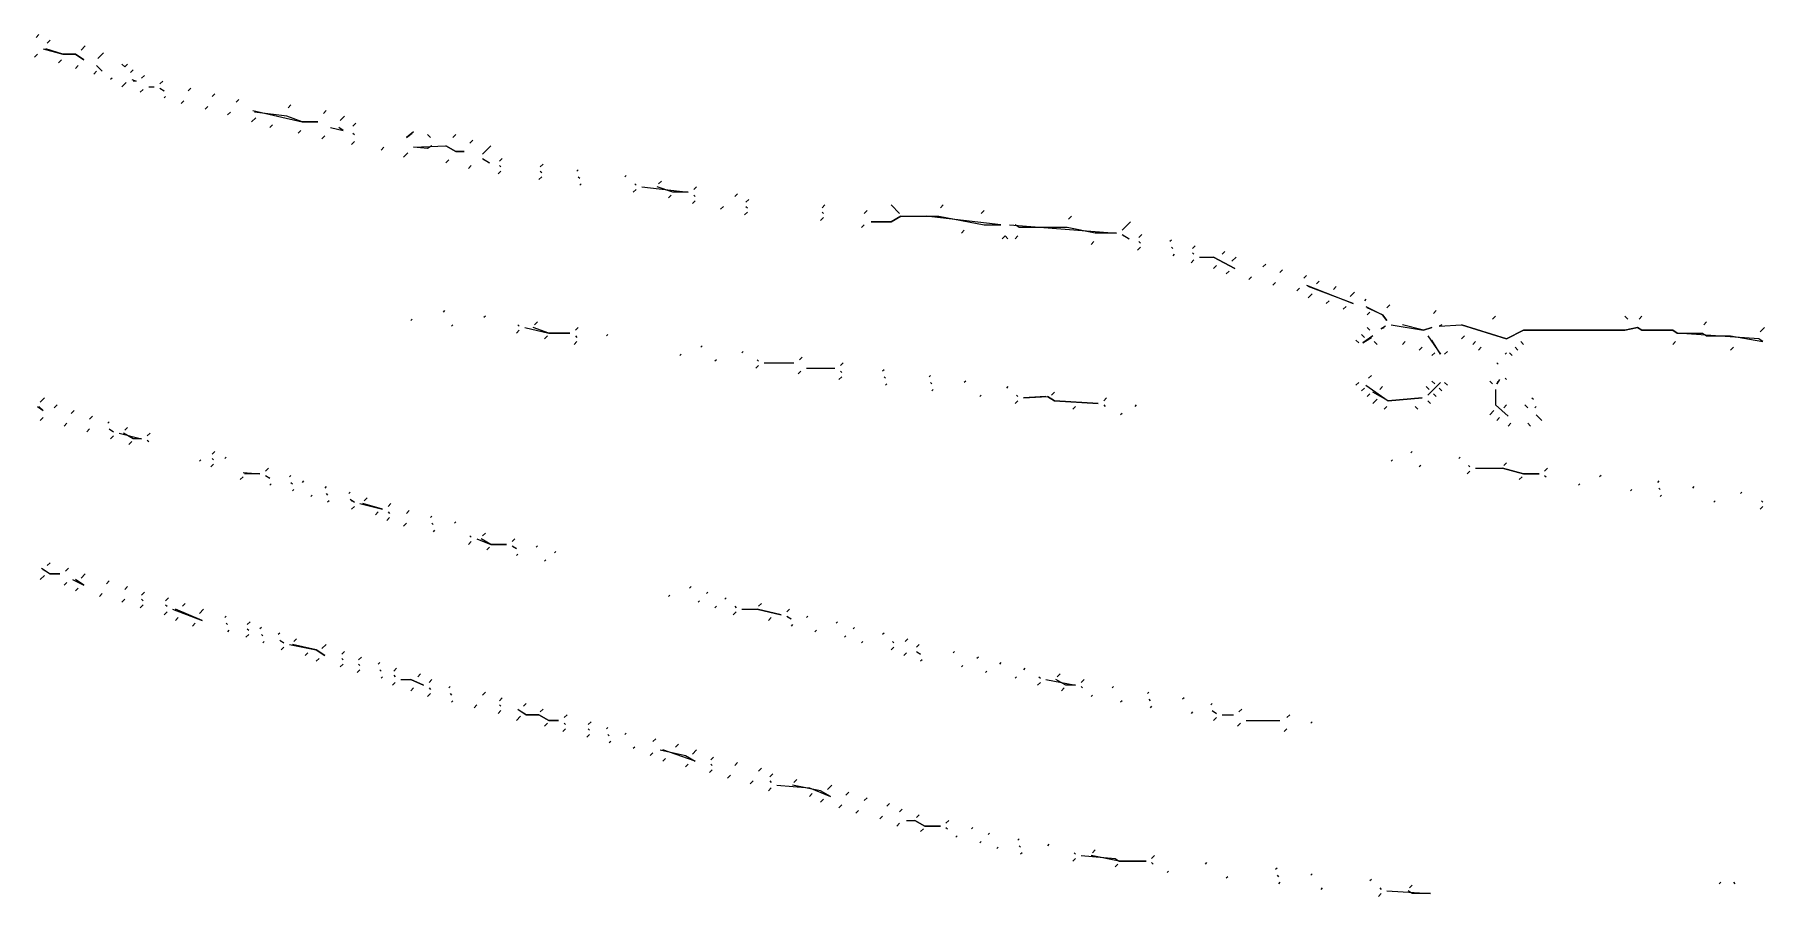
# Model space of a CAD drawing. Extents: x 1 to 2775, y -31 to 2075.
# Drawn here: x 784 to 988.7, y 1126.5 to 1228.5 of the extents above; entities that cross this region are included whole.
import ezdxf

# ---------------------------------------------------------------- set-up
doc = ezdxf.new("R2010")
doc.units = 0
doc.layers.add('LINEWORK', color=4, linetype='CONTINUOUS')

msp = doc.modelspace()

# ---------------------------------------------------------------- linework, layer by layer
at = {"layer": 'LINEWORK'}
for points in [[(784.5, 1228.5), (784.1667, 1228.1667)], [(784.3333, 1226.1667), (784, 1225.8333)], [(785, 1226.8333), (787.3333, 1226.1667), (788.8333, 1226.1667), (789.8333, 1225.5), (788.8333, 1226.1667), (787.3333, 1226.1667), (785.3333, 1226.8333)], [(785.8333, 1227.8333), (785.5, 1227.5)], [(790, 1227.1667), (789.5, 1226.6667)], [(792.1667, 1226.3333), (791.5, 1225.6667)], [(787.1667, 1225.5), (786.8333, 1225.1667)], [(789.1667, 1224.8333), (788.8333, 1224.5)], [(791.3333, 1224.1667), (791, 1223.8333)], [(791.3333, 1224.8333), (792, 1224.1667), (791.5, 1224.6667)], [(794.3333, 1225), (794.6667, 1224.6667), (795, 1225), (794.6667, 1224.6667)], [(795.6667, 1224.3333), (795.3333, 1224)], [(793.1667, 1223.3333), (793, 1223.1667)], [(794.8333, 1222.8333), (794.3333, 1222.3333)], [(795.5, 1223.1667), (796, 1223), (795.6667, 1223)], [(796.8333, 1222), (796.5, 1221.6667)], [(797, 1223.6667), (796.6667, 1223.3333)], [(797.5, 1222.3333), (798.1667, 1222.3333)], [(799.1667, 1223), (798.8333, 1222.6667)], [(798.8333, 1222.1667), (799.3333, 1221.8333), (799, 1222)], [(802.5, 1222.1667), (802.1667, 1221.8333)], [(799.5, 1221.1667), (799.3333, 1221)], [(801.6667, 1220.6667), (801.3333, 1220.3333)], [(804.5, 1220), (804.1667, 1219.6667)], [(805.3333, 1221.5), (805, 1221.1667)], [(808.1667, 1220.8333), (807.8333, 1220.5)], [(814.3333, 1220.1667), (814, 1219.8333)], [(807.1667, 1219.3333), (806.8333, 1219)], [(810.1667, 1218.6667), (809.6667, 1218.1667)], [(809.8333, 1219.5), (815.6667, 1218.1667), (817.5, 1218.1667), (815.6667, 1218.1667), (813.8333, 1218.8333), (810, 1219.3333)], [(812.1667, 1217.8333), (811.8333, 1217.5)], [(818.5, 1219.5), (818.1667, 1219.1667)], [(820.6667, 1218.8333), (820.1667, 1218.3333)], [(822, 1218), (821.6667, 1217.6667)], [(815.5, 1217.1667), (815.1667, 1216.8333)], [(818.3333, 1216.5), (818, 1216.1667)], [(819, 1217.5), (820.5, 1217.1667), (820, 1217.5)], [(821.8333, 1215.8333), (821.5, 1215.5)], [(821.6667, 1216.8333), (821.8333, 1216.6667)], [(828.8333, 1217), (828, 1216.3333), (828.6667, 1216.8333)], [(830.5, 1216.6667), (830.8333, 1216.3333)], [(833.8333, 1216.6667), (833.5, 1216.3333)], [(835.8333, 1216), (835.5, 1215.6667)], [(825.3333, 1215.1667), (825, 1214.8333)], [(828.1667, 1214.5), (827.6667, 1214)], [(831, 1215.3333), (830.5, 1215), (828.8333, 1215.1667), (832.6667, 1215.3333), (833.8333, 1214.6667), (834.8333, 1214.6667), (833.8333, 1214.6667), (832.6667, 1215.3333)], [(838, 1215.3333), (837, 1214.3333)], [(837, 1213.8333), (837.8333, 1213.3333), (837.1667, 1213.6667)], [(839.3333, 1213.8333), (839, 1213.5)], [(833, 1213.6667), (832.6667, 1213.3333)], [(835.6667, 1213), (835.3333, 1212.6667)], [(839.1667, 1212.3333), (838.8333, 1212)], [(839, 1213), (839.1667, 1212.8333)], [(844, 1211.6667), (843.6667, 1211.3333)], [(844.1667, 1213.1667), (843.8333, 1212.8333)], [(843.8333, 1212.3333), (844, 1212.1667)], [(848.3333, 1212.5), (848.1667, 1212.3333)], [(848.3333, 1211.6667), (848.5, 1211.5)], [(854, 1211.8333), (853.8333, 1211.6667)], [(848.6667, 1210.8333), (848.5, 1210.6667)], [(855.1667, 1210.1667), (854.8333, 1209.8333)], [(855, 1210.8333), (855.1667, 1210.6667)], [(855.8333, 1210.5), (861.3333, 1209.8333), (859.5, 1209.8333), (857.6667, 1210.5)], [(858.1667, 1211.1667), (857.8333, 1210.8333)], [(862.3333, 1210.5), (862, 1210.1667)], [(867.1667, 1209.6667), (866.8333, 1209.3333)], [(859.3333, 1209.5), (859, 1209.1667)], [(862.1667, 1208.8333), (861.8333, 1208.5)], [(862, 1209.5), (862.1667, 1209.3333)], [(865.5, 1208.1667), (865.1667, 1207.8333)], [(868.5, 1209), (868.1667, 1208.6667)], [(868.1667, 1208.1667), (868.3333, 1208)], [(877.5, 1208.3333), (877.1667, 1208)], [(882.5, 1207.6667), (882.1667, 1207.3333)], [(885.3333, 1208.3333), (886.3333, 1207.3333)], [(891.5, 1208.3333), (891.1667, 1208)], [(896.3333, 1207.6667), (896, 1207.3333)], [(868.3333, 1207.5), (868, 1207.1667)], [(877.3333, 1206.8333), (877, 1206.5)], [(877.1667, 1207.5), (877.3333, 1207.3333)], [(882.1667, 1206), (881.8333, 1205.6667)], [(886.5, 1207), (885.3333, 1206.3333), (883, 1206.3333), (885.3333, 1206.3333), (886.5, 1207), (891, 1207), (896.3333, 1206), (898.3333, 1206), (889.5, 1207)], [(899.3333, 1206), (912, 1205), (909.5, 1205), (906.1667, 1205.6667), (900.5, 1205.6667), (900, 1206)], [(906.6667, 1207), (906.3333, 1206.6667)], [(913.6667, 1206.3333), (912.6667, 1205.3333)], [(894, 1205.3333), (893.6667, 1205)], [(898.8333, 1204.6667), (898.5, 1204.3333), (898.8333, 1204.6667), (899.1667, 1204.3333)], [(900.3333, 1204.6667), (900, 1204.3333)], [(909.3333, 1204), (909, 1203.6667)], [(912.6667, 1204.8333), (913.5, 1204.3333), (912.8333, 1204.6667)], [(915, 1204.8333), (914.6667, 1204.5)], [(914.6667, 1204), (914.8333, 1203.8333)], [(918.5, 1204.1667), (918.3333, 1204)], [(921.3333, 1203.5), (921, 1203.1667)], [(914.8333, 1203.3333), (914.5, 1203)], [(918.5, 1203.3333), (918.6667, 1203.1667)], [(918.8333, 1202.5), (918.6667, 1202.3333)], [(921.1667, 1201.8333), (920.8333, 1201.5)], [(921, 1202.6667), (921.1667, 1202.5)], [(921.8333, 1202.1667), (923.5, 1202.1667), (926, 1200.8333), (923.5, 1202.1667)], [(924.8333, 1202.8333), (924.5, 1202.5)], [(926.1667, 1202.1667), (925.6667, 1201.6667)], [(923.8333, 1201.1667), (923.5, 1200.8333)], [(925.3333, 1200.5), (925, 1200.1667)], [(928, 1199.8333), (927.6667, 1199.5)], [(929.6667, 1201.3333), (929.3333, 1201)], [(931.6667, 1200.6667), (931.3333, 1200.3333)], [(934.5, 1200), (934.1667, 1199.6667)], [(930.8333, 1199.1667), (930.5, 1198.8333)], [(933.6667, 1198.5), (933.3333, 1198.1667)], [(934.5, 1198.8333), (940, 1196.6667), (934.6667, 1198.6667)], [(935.1667, 1197.8333), (934.6667, 1197.3333)], [(936, 1199.3333), (935.6667, 1199)], [(938, 1198.6667), (937.6667, 1198.3333)], [(940.1667, 1198), (939.6667, 1197.5)], [(832.5, 1195.8333), (832.3333, 1195.6667)], [(937.1667, 1197), (936.8333, 1196.6667)], [(939.1667, 1196.3333), (938.8333, 1196)], [(941.5, 1197.1667), (941.3333, 1197)], [(941.5, 1196.3333), (943.5, 1195.3333), (944, 1194.6667), (943.5, 1195.3333), (941.6667, 1196.1667)], [(942, 1195.6667), (941.6667, 1195.3333)], [(944.3333, 1196.5), (944, 1196.1667)], [(949.8333, 1195.8333), (949.5, 1195.5)], [(828.6667, 1194.8333), (828.5, 1194.6667)], [(833.5, 1194.1667), (833.3333, 1194)], [(837.3333, 1195.1667), (837.1667, 1195)], [(841.3333, 1193.5), (841, 1193.1667)], [(841.1667, 1194.1667), (841.3333, 1194)], [(842, 1193.8333), (844.8333, 1193.1667), (847.3333, 1193.1667), (844.8333, 1193.1667), (843, 1193.8333)], [(843.5, 1194.5), (843.1667, 1194.1667)], [(848.3333, 1193.8333), (848, 1193.5)], [(941.6667, 1193.8333), (942, 1193.5)], [(943.8333, 1194), (943.3333, 1193.6667), (943.6667, 1193.8333)], [(944.5, 1194.1667), (948.3333, 1193.5), (949.3333, 1193.8333), (948.3333, 1193.5), (945.8333, 1194.1667)], [(950.5, 1194.1667), (950.1667, 1194), (952.8333, 1194.1667), (958.1667, 1192.5), (960.1667, 1193.5), (972.1667, 1193.5), (973.6667, 1193.8333), (974.1667, 1193.5), (977.8333, 1193.5), (978.3333, 1193.1667), (981.3333, 1193.1667), (981.8333, 1192.8333), (984.6667, 1192.8333), (988.5, 1192.1667), (988, 1192.5), (978.3333, 1193.1667), (977.8333, 1193.5), (974.1667, 1193.5), (973.6667, 1193.8333), (972.1667, 1193.5), (960.1667, 1193.5), (958.1667, 1192.5), (952.8333, 1194.1667)], [(956.8333, 1195.1667), (956.5, 1194.8333)], [(972.1667, 1195.1667), (972.5, 1194.8333)], [(974.1667, 1195.1667), (973.8333, 1194.8333)], [(981.8333, 1194.5), (981.5, 1194.1667)], [(988.6667, 1193.8333), (988.1667, 1193.3333)], [(844.6667, 1192.8333), (844.3333, 1192.5)], [(848.1667, 1192.1667), (847.8333, 1191.8333)], [(848, 1192.8333), (848.1667, 1192.6667)], [(851.8333, 1193), (851.6667, 1192.8333)], [(863, 1191.6667), (862.8333, 1191.5)], [(940.3333, 1192.3333), (940.6667, 1192)], [(941, 1193), (941.3333, 1192.6667)], [(942.3333, 1192.8333), (941.1667, 1192), (942.1667, 1192.6667)], [(942.5, 1192.1667), (942.8333, 1191.8333)], [(946.1667, 1192.1667), (945.8333, 1191.8333)], [(948.1667, 1191.5), (947.8333, 1191.1667)], [(948.8333, 1192.8333), (950.3333, 1190.6667), (949.3333, 1192.3333)], [(953.1667, 1192.8333), (952.8333, 1192.5)], [(954.5, 1192.1667), (954.1667, 1191.8333)], [(955.1667, 1191.5), (954.8333, 1191.1667)], [(959.1667, 1191.5), (959.5, 1191.1667)], [(959.8333, 1192.1667), (960.1667, 1191.8333)], [(978.1667, 1192.1667), (977.8333, 1191.8333)], [(985, 1191.5), (984.6667, 1191.1667)], [(860.5, 1190.6667), (860.3333, 1190.5)], [(864.6667, 1190), (864.5, 1189.8333)], [(867.8333, 1191), (867.6667, 1190.8333)], [(869.6667, 1189.3333), (869.3333, 1189)], [(869.5, 1190), (869.6667, 1189.8333)], [(870.3333, 1189.6667), (873.8333, 1189.6667)], [(874.8333, 1190.3333), (874.5, 1190)], [(879.6667, 1189.6667), (879.3333, 1189.3333)], [(949.6667, 1190.8333), (949.3333, 1190.5)], [(951.1667, 1191), (950.8333, 1190.6667)], [(957, 1189.6667), (957.1667, 1189.5)], [(958.1667, 1190.8333), (958, 1190.6667)], [(958.5, 1190.8333), (958.8333, 1190.5)], [(874.6667, 1188.6667), (874.3333, 1188.3333)], [(875.3333, 1189), (878.6667, 1189)], [(879.5, 1188), (879.1667, 1187.6667)], [(879.3333, 1188.6667), (879.5, 1188.5)], [(884.5, 1188.8333), (884.3333, 1188.6667)], [(884.5, 1188), (884.6667, 1187.8333)], [(884.8333, 1187.1667), (884.6667, 1187)], [(890, 1188.1667), (889.8333, 1188)], [(890, 1187.3333), (890.1667, 1187.1667)], [(894.1667, 1187.5), (894, 1187.3333)], [(940.6667, 1187.3333), (940.3333, 1187)], [(942.1667, 1188.1667), (941.8333, 1187.8333)], [(950.3333, 1187.3333), (948.8333, 1185.8333)], [(949.3333, 1187.5), (949.6667, 1187.1667)], [(950.8333, 1187.3333), (951.1667, 1187)], [(956.1667, 1187.5), (956.5, 1187.1667)], [(957.3333, 1187.6667), (957, 1187.1667), (957.1667, 1187.5)], [(958, 1187.8333), (958.1667, 1187.6667)], [(785.1667, 1185.5), (784.6667, 1185)], [(890.3333, 1186.5), (890.1667, 1186.3333)], [(896, 1185.8333), (895.8333, 1185.6667)], [(899.1667, 1186.8333), (899, 1186.6667)], [(900.3333, 1185.1667), (900, 1184.8333)], [(900.1667, 1185.8333), (900.3333, 1185.6667)], [(903.6667, 1185.6667), (901, 1185.5), (903.8333, 1185.6667), (904.6667, 1185.1667), (909.8333, 1184.8333), (904.6667, 1185.1667), (903.8333, 1185.6667)], [(904.6667, 1186.1667), (904.3333, 1185.8333)], [(910.8333, 1185.5), (910.5, 1185.1667)], [(941.3333, 1186.6667), (941, 1186.3333)], [(941.5, 1187), (944.1667, 1185.1667), (948.1667, 1185.5), (944.1667, 1185.1667), (942.3333, 1186.1667)], [(942, 1186), (941.6667, 1185.6667)], [(942.8333, 1185.3333), (942.3333, 1184.8333)], [(943.5, 1186.8333), (943.1667, 1186.5)], [(948.6667, 1186.8333), (949, 1186.5)], [(948.8333, 1185.1667), (949.1667, 1184.8333)], [(949.5, 1186), (949.8333, 1185.6667)], [(950.1667, 1186.6667), (950.5, 1186.3333)], [(956.8333, 1186.5), (956.8333, 1184.6667), (958.3333, 1183.3333), (956.8333, 1184.6667)], [(961.1667, 1185.5), (961.3333, 1185.3333)], [(784.3333, 1184.5), (785, 1184), (784.5, 1184.5)], [(785, 1183.1667), (784.6667, 1182.8333)], [(786.6667, 1184.6667), (786.3333, 1184.3333)], [(788.6667, 1184), (788.3333, 1183.6667)], [(790.8333, 1183.3333), (790.5, 1183)], [(907.1667, 1184.5), (906.8333, 1184.1667)], [(910.5, 1184.6667), (910.6667, 1184.5)], [(912.6667, 1183.6667), (912.5, 1183.5)], [(914.3333, 1184.6667), (914.1667, 1184.5)], [(944, 1184.5), (943.6667, 1184.1667)], [(947.3333, 1184.5), (947.6667, 1184.1667)], [(956.6667, 1184), (956.1667, 1183.5)], [(957.3333, 1183.1667), (957, 1182.8333)], [(958.1667, 1184.6667), (957.8333, 1184.3333)], [(960.3333, 1184.6667), (960.6667, 1184.3333)], [(961.6667, 1184.5), (961.5, 1184.3333)], [(961.6667, 1183.5), (962.3333, 1182.8333)], [(787.8333, 1182.5), (787.5, 1182.1667)], [(790.5, 1181.8333), (790.1667, 1181.5)], [(792.8333, 1182.6667), (792.6667, 1182.5)], [(792.8333, 1181.8333), (793.3333, 1181.5), (793, 1181.6667)], [(793.3333, 1181), (793, 1180.6667)], [(794, 1181.3333), (796.6667, 1180.6667), (795.6667, 1180.6667), (794.5, 1181.3333)], [(795, 1182), (794.6667, 1181.6667)], [(797.6667, 1181.3333), (797.3333, 1181)], [(958.6667, 1182.5), (958.3333, 1182.1667)], [(960.6667, 1182.5), (961, 1182.1667)], [(795.5, 1180.3333), (795.1667, 1180)], [(797.3333, 1180.5), (797.5, 1180.3333)], [(805.3333, 1179.1667), (805, 1178.8333)], [(947, 1179.1667), (946.8333, 1179)], [(803.6667, 1178.1667), (803.5, 1178)], [(805.1667, 1177.6667), (804.8333, 1177.3333)], [(805, 1178.3333), (805.1667, 1178.1667)], [(806.6667, 1178.5), (806.5, 1178.3333)], [(811.6667, 1177.1667), (811.3333, 1176.8333)], [(944.6667, 1178.1667), (944.5, 1178)], [(948, 1177.5), (947.8333, 1177.3333)], [(952.6667, 1178.5), (952.5, 1178.3333)], [(953.6667, 1177.5), (953.8333, 1177.3333)], [(954.5, 1177.1667), (957.6667, 1177.1667), (960.1667, 1176.5), (962, 1176.5), (960.1667, 1176.5), (957.6667, 1177.1667)], [(958.1667, 1177.8333), (957.8333, 1177.5)], [(963, 1177.1667), (962.6667, 1176.8333)], [(808.6667, 1176.1667), (808.3333, 1175.8333)], [(808.6667, 1176.6667), (810.6667, 1176.5), (808.8333, 1176.5)], [(811.3333, 1176.3333), (811.8333, 1176), (811.5, 1176.1667)], [(812, 1175.3333), (811.8333, 1175.1667)], [(814.3333, 1176.3333), (814.1667, 1176.1667)], [(814.3333, 1175.5), (814.5, 1175.3333)], [(815.8333, 1175.6667), (815.6667, 1175.5)], [(818.5, 1175), (818.3333, 1174.8333)], [(953.8333, 1176.8333), (953.5, 1176.5)], [(960, 1176.1667), (959.6667, 1175.8333)], [(962.6667, 1176.3333), (962.8333, 1176.1667)], [(966.8333, 1175.3333), (966.6667, 1175.1667)], [(969.3333, 1176.3333), (969.1667, 1176.1667)], [(976.1667, 1175.6667), (976, 1175.5)], [(976.1667, 1174.8333), (976.3333, 1174.6667)], [(980.3333, 1175), (980.1667, 1174.8333)], [(814.6667, 1174.6667), (814.5, 1174.5)], [(816.8333, 1174), (816.6667, 1173.8333)], [(818.5, 1174.1667), (818.6667, 1174)], [(818.8333, 1173.3333), (818.6667, 1173.1667)], [(821.3333, 1174.3333), (821.1667, 1174.1667)], [(821.3333, 1173.5), (821.8333, 1173.1667), (821.5, 1173.3333)], [(822.5, 1173), (825.1667, 1172.3333), (822.8333, 1173)], [(823.3333, 1173.6667), (823, 1173.3333)], [(826.1667, 1173), (825.8333, 1172.6667)], [(973, 1174.6667), (972.8333, 1174.5)], [(976.5, 1174), (976.3333, 1173.8333)], [(982.8333, 1173.3333), (982.6667, 1173.1667)], [(986, 1174.3333), (985.8333, 1174.1667)], [(988.3333, 1173.3333), (988.5, 1173.1667)], [(821.8333, 1172.6667), (821.5, 1172.3333)], [(824.6667, 1172), (824.3333, 1171.6667)], [(826, 1171.3333), (825.6667, 1171)], [(825.8333, 1172), (826, 1171.8333)], [(828.3333, 1172.1667), (828, 1171.8333)], [(831, 1171.5), (830.8333, 1171.3333)], [(833.8333, 1170.8333), (833.6667, 1170.6667)], [(988.5, 1172.6667), (988.1667, 1172.3333)], [(828, 1170.6667), (827.6667, 1170.3333)], [(831, 1170.6667), (831.1667, 1170.5)], [(831.3333, 1169.8333), (831.1667, 1169.6667)], [(835.5, 1169.1667), (835.6667, 1169)], [(836.3333, 1168.8333), (838, 1168.1667), (839.8333, 1168.1667), (838, 1168.1667), (836.8333, 1168.8333)], [(837.3333, 1169.5), (837, 1169.1667)], [(840.8333, 1168.8333), (840.5, 1168.5)], [(835.6667, 1168.5), (835.3333, 1168.1667)], [(837.8333, 1167.8333), (837.5, 1167.5)], [(840.5, 1168), (841, 1167.6667), (840.6667, 1167.8333)], [(841.1667, 1167), (841, 1166.8333)], [(843.5, 1168), (843.3333, 1167.8333)], [(845.6667, 1167.3333), (845.5, 1167.1667)], [(784.8333, 1165.3333), (785.8333, 1164.6667), (787, 1164.6667), (785.8333, 1164.6667), (785, 1165.1667)], [(785.8333, 1166), (785.5, 1165.6667)], [(788, 1165.3333), (787.6667, 1165)], [(790, 1164.6667), (789.5, 1164.1667)], [(844.5, 1166.3333), (844.3333, 1166.1667)], [(785.1667, 1164.5), (784.6667, 1164)], [(787.8333, 1163.6667), (787.5, 1163.3333)], [(788.5, 1164), (789.8333, 1163.3333), (788.8333, 1164)], [(789.1667, 1163), (788.8333, 1162.6667)], [(792.8333, 1163.8333), (792.5, 1163.5)], [(795, 1163.1667), (794.6667, 1162.8333)], [(861.6667, 1163.1667), (861.5, 1163)], [(792, 1162.3333), (791.6667, 1162)], [(794.6667, 1161.6667), (794.3333, 1161.3333)], [(796.8333, 1161), (796.5, 1160.6667)], [(797, 1162.5), (796.6667, 1162.1667)], [(796.6667, 1161.6667), (796.8333, 1161.5)], [(799.8333, 1161.8333), (799.5, 1161.5)], [(799.5, 1161), (799.6667, 1160.8333)], [(800.3333, 1160.5), (803.8333, 1159.1667), (800.6667, 1160.5)], [(801.8333, 1161.1667), (801.5, 1160.8333)], [(804, 1160.5), (803.5, 1160)], [(859.1667, 1162.1667), (859, 1162)], [(862.6667, 1161.5), (862.5, 1161.3333)], [(863.6667, 1162.5), (863.5, 1162.3333)], [(864.6667, 1160.8333), (864.5, 1160.6667)], [(865.8333, 1161.8333), (865.6667, 1161.6667)], [(866.8333, 1160.8333), (867, 1160.6667)], [(867.6667, 1160.5), (869.5, 1160.5), (872.3333, 1159.8333), (869.5, 1160.5)], [(870, 1161.1667), (869.6667, 1160.8333)], [(873.3333, 1160.5), (873, 1160.1667)], [(799.6667, 1160.1667), (799.3333, 1159.8333)], [(801, 1159.5), (800.6667, 1159.1667)], [(803, 1158.8333), (802.6667, 1158.5)], [(806.6667, 1159.6667), (806.5, 1159.5)], [(806.6667, 1158.8333), (806.8333, 1158.6667)], [(809.5, 1159), (809.1667, 1158.6667)], [(867, 1160.1667), (866.6667, 1159.8333)], [(871.1667, 1159.5), (870.8333, 1159.1667)], [(873, 1159.6667), (873.5, 1159.3333), (873.1667, 1159.5)], [(873.6667, 1158.6667), (873.5, 1158.5)], [(875.5, 1159.6667), (875.3333, 1159.5)], [(879, 1159), (878.8333, 1158.8333)], [(807, 1158), (806.8333, 1157.8333)], [(809.3333, 1157.5), (809, 1157.1667)], [(809.1667, 1158.1667), (809.3333, 1158)], [(810.8333, 1158.3333), (810.6667, 1158.1667)], [(810.8333, 1157.5), (811, 1157.3333)], [(811.1667, 1156.6667), (811, 1156.5)], [(813, 1157.6667), (812.8333, 1157.5)], [(813, 1156.8333), (813.5, 1156.5), (813.1667, 1156.6667)], [(815, 1157), (814.6667, 1156.6667)], [(876.5, 1158), (876.3333, 1157.8333)], [(880, 1157.3333), (879.8333, 1157.1667)], [(881, 1158.3333), (880.8333, 1158.1667)], [(882, 1156.6667), (881.8333, 1156.5)], [(884.5, 1157.6667), (884.3333, 1157.5)], [(885.5, 1156.6667), (885.6667, 1156.5)], [(887.3333, 1157), (887, 1156.6667)], [(813.5, 1156), (813.1667, 1155.6667)], [(814.1667, 1156.3333), (817.3333, 1155.6667), (818.3333, 1155), (817.3333, 1155.6667), (814.5, 1156.3333)], [(816.3333, 1155.3333), (816, 1155)], [(817.6667, 1154.6667), (817.3333, 1154.3333)], [(818.5, 1156.3333), (818, 1155.8333)], [(820.6667, 1155.5), (820.3333, 1155.1667)], [(820.3333, 1154.6667), (820.5, 1154.5)], [(822.6667, 1154.8333), (822.3333, 1154.5)], [(885.6667, 1156), (885.3333, 1155.6667)], [(887.1667, 1155.3333), (886.8333, 1155)], [(888.6667, 1156.3333), (888.3333, 1156)], [(888.3333, 1155.5), (888.8333, 1155.1667), (888.5, 1155.3333)], [(889, 1154.5), (888.8333, 1154.3333)], [(892.8333, 1155.5), (892.6667, 1155.3333)], [(895.6667, 1154.8333), (895.5, 1154.6667)], [(820.5, 1154), (820.1667, 1153.6667)], [(822.5, 1153.3333), (822.1667, 1153)], [(822.3333, 1154), (822.5, 1153.8333)], [(824.8333, 1154.1667), (824.6667, 1154)], [(824.8333, 1153.3333), (825, 1153.1667)], [(825.1667, 1152.5), (825, 1152.3333)], [(826.8333, 1153.5), (826.5, 1153.1667)], [(826.5, 1152.6667), (826.6667, 1152.5)], [(829.6667, 1152.8333), (829.3333, 1152.5)], [(893.8333, 1153.8333), (893.6667, 1153.6667)], [(896.6667, 1153.1667), (896.5, 1153)], [(898.3333, 1154.1667), (898.1667, 1154)], [(900.1667, 1152.5), (900, 1152.3333)], [(901.1667, 1153.5), (901, 1153.3333)], [(902.8333, 1152.5), (903, 1152.3333)], [(905.3333, 1152.8333), (905, 1152.5)], [(826.6667, 1151.8333), (826.3333, 1151.5)], [(827.3333, 1152.1667), (828.5, 1152.1667), (830, 1151.5), (828.5, 1152.1667)], [(828.8333, 1151.1667), (828.5, 1150.8333)], [(830.8333, 1150.5), (830.5, 1150.1667)], [(831, 1152.1667), (830.6667, 1151.8333)], [(830.6667, 1151.1667), (830.8333, 1151)], [(833.1667, 1151.3333), (833, 1151.1667)], [(833.1667, 1150.5), (833.3333, 1150.3333)], [(837.3333, 1150.6667), (837, 1150.3333)], [(903, 1151.8333), (902.6667, 1151.5)], [(903.6667, 1152.1667), (907.1667, 1151.5), (906, 1151.5), (904.8333, 1152.1667)], [(905.8333, 1151.1667), (905.5, 1150.8333)], [(908.1667, 1152.1667), (907.8333, 1151.8333)], [(907.8333, 1151.3333), (908, 1151.1667)], [(909.1667, 1150.3333), (909, 1150.1667)], [(911.6667, 1151.3333), (911.5, 1151.1667)], [(915.8333, 1150.6667), (915.6667, 1150.5)], [(833.5, 1149.6667), (833.3333, 1149.5)], [(836.3333, 1149.1667), (836, 1148.8333)], [(839.1667, 1148.5), (838.8333, 1148.1667)], [(839.3333, 1150), (839, 1149.6667)], [(839, 1149.1667), (839.1667, 1149)], [(841.1667, 1148.6667), (842.1667, 1148), (843.6667, 1148), (844.8333, 1147.3333), (846, 1147.3333), (844.8333, 1147.3333), (843.6667, 1148), (842.1667, 1148), (841.3333, 1148.5)], [(842.1667, 1149.3333), (841.8333, 1149)], [(844.1667, 1148.6667), (843.8333, 1148.3333)], [(912.6667, 1149.6667), (912.5, 1149.5)], [(915.8333, 1149.8333), (916, 1149.6667)], [(916.1667, 1149), (916, 1148.8333)], [(920, 1150), (919.8333, 1149.8333)], [(921, 1148.3333), (920.8333, 1148.1667)], [(923.3333, 1149.3333), (923.1667, 1149.1667)], [(923.3333, 1148.5), (923.8333, 1148.1667), (923.5, 1148.3333)], [(926.8333, 1148.6667), (926.5, 1148.3333)], [(841.5, 1147.8333), (841, 1147.3333)], [(844.6667, 1147), (844.3333, 1146.6667)], [(846.8333, 1146.3333), (846.5, 1146)], [(847, 1148), (846.6667, 1147.6667)], [(846.6667, 1147), (846.8333, 1146.8333)], [(849.8333, 1147.1667), (849.5, 1146.8333)], [(849.5, 1146.3333), (849.6667, 1146.1667)], [(851.8333, 1146.5), (851.6667, 1146.3333)], [(923.8333, 1147.6667), (923.5, 1147.3333)], [(924.5, 1148), (925.8333, 1148)], [(926.6667, 1147), (926.3333, 1146.6667)], [(927.3333, 1147.3333), (931.3333, 1147.3333)], [(932.1667, 1146.3333), (931.8333, 1146)], [(932.5, 1148), (932.1667, 1147.6667)], [(935.1667, 1147.1667), (935, 1147)], [(849.6667, 1145.6667), (849.3333, 1145.3333)], [(851.8333, 1145.6667), (852, 1145.5)], [(852.1667, 1144.8333), (852, 1144.6667)], [(854, 1145.8333), (853.8333, 1145.6667)], [(855, 1144.1667), (854.8333, 1144)], [(857.5, 1145.1667), (857.1667, 1144.8333)], [(860.1667, 1144.5), (859.8333, 1144.1667)], [(857.1667, 1143.5), (856.8333, 1143.1667)], [(858, 1143.8333), (861, 1143.1667), (862.1667, 1142.5), (858.3333, 1143.8333)], [(858.6667, 1142.8333), (858.3333, 1142.5)], [(861.3333, 1142.1667), (861, 1141.8333)], [(862.3333, 1143.8333), (861.8333, 1143.3333)], [(864.3333, 1143), (864, 1142.6667)], [(864, 1142.1667), (864.1667, 1142)], [(867.1667, 1142.3333), (866.8333, 1142)], [(864.1667, 1141.5), (863.8333, 1141.1667)], [(866.3333, 1140.8333), (866, 1140.5)], [(869, 1140.1667), (868.6667, 1139.8333)], [(870, 1141.6667), (869.6667, 1141.3333)], [(871.3333, 1141), (871, 1140.6667)], [(871, 1140.1667), (871.1667, 1140)], [(874.1667, 1140.3333), (873.8333, 1140)], [(871.1667, 1139.3333), (870.8333, 1139)], [(871.8333, 1139.6667), (875.6667, 1139.3333), (878.1667, 1138.3333), (877, 1139), (873.6667, 1139.6667)], [(876, 1138.6667), (875.6667, 1138.3333)], [(877.3333, 1138), (877, 1137.6667)], [(878.3333, 1139.6667), (877.8333, 1139.1667)], [(880.3333, 1138.8333), (880, 1138.5)], [(882.5, 1138.1667), (882.1667, 1137.8333)], [(879.5, 1137.3333), (879.1667, 1137)], [(881.5, 1136.6667), (881.1667, 1136.3333)], [(884.3333, 1136), (884, 1135.6667)], [(885.1667, 1137.5), (884.8333, 1137.1667)], [(886.6667, 1136.8333), (886.3333, 1136.5)], [(888.6667, 1136.1667), (888.3333, 1135.8333)], [(886.3333, 1135.1667), (886, 1134.8333)], [(887.1667, 1135.5), (888.1667, 1135.5), (889.3333, 1134.8333), (891.1667, 1134.8333), (889.3333, 1134.8333), (888.1667, 1135.5)], [(889.1667, 1134.5), (888.8333, 1134.1667)], [(892.1667, 1135.5), (891.8333, 1135.1667)], [(891.8333, 1134.6667), (892, 1134.5)], [(895, 1134.6667), (894.8333, 1134.5)], [(897, 1134), (896.8333, 1133.8333)], [(893.1667, 1133.6667), (893, 1133.5)], [(896, 1133), (895.8333, 1132.8333)], [(898, 1132.3333), (897.8333, 1132.1667)], [(900.5, 1133.3333), (900.3333, 1133.1667)], [(900.5, 1132.5), (900.6667, 1132.3333)], [(904, 1132.6667), (903.8333, 1132.5)], [(909.5, 1132), (909.1667, 1131.6667)], [(900.8333, 1131.6667), (900.6667, 1131.5)], [(907.1667, 1131), (906.8333, 1130.6667)], [(907, 1131.6667), (907.1667, 1131.5)], [(907.8333, 1131.3333), (911.8333, 1131), (912.3333, 1130.6667), (915.5, 1130.6667), (912.3333, 1130.6667), (909, 1131.3333)], [(912.1667, 1130.3333), (911.8333, 1130)], [(916.5, 1131.3333), (916.1667, 1131)], [(916.1667, 1130.5), (916.3333, 1130.3333)], [(922.6667, 1130.5), (922.5, 1130.3333)], [(931, 1129.8333), (930.8333, 1129.6667)], [(918.1667, 1129.5), (918, 1129.3333)], [(925.1667, 1128.8333), (925, 1128.6667)], [(931, 1129), (931.1667, 1128.8333)], [(931.3333, 1128.1667), (931.1667, 1128)], [(935.1667, 1129.1667), (935, 1129)], [(942.1667, 1128.5), (942, 1128.3333)], [(947, 1127.8333), (946.6667, 1127.5)], [(983.5, 1128.1667), (983.3333, 1128)], [(985, 1128.1667), (985.1667, 1128)], [(936.3333, 1127.5), (936.1667, 1127.3333)], [(943.3333, 1126.8333), (943, 1126.5)], [(943.1667, 1127.5), (943.3333, 1127.3333)], [(944, 1127.1667), (949.1667, 1126.8333), (947, 1126.8333), (946.5, 1127.1667)]]:
    msp.add_lwpolyline(points, dxfattribs=at)

doc.saveas('drawing.dxf')
